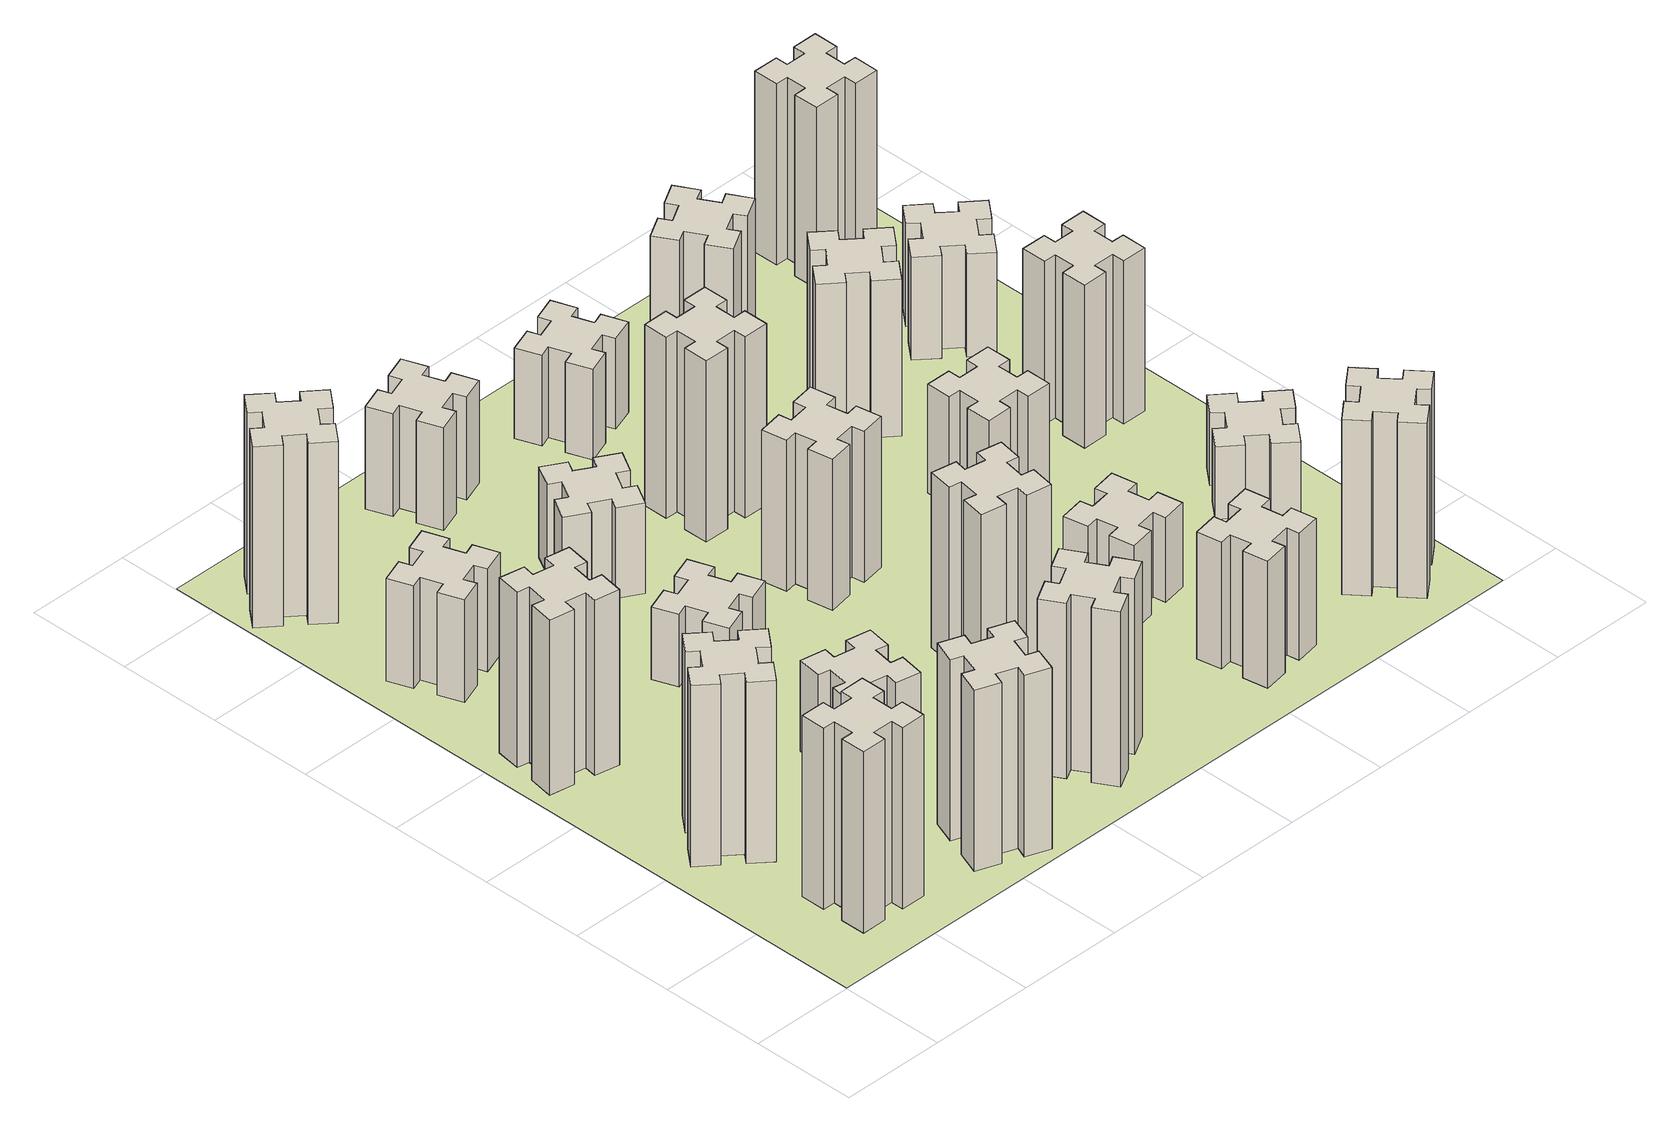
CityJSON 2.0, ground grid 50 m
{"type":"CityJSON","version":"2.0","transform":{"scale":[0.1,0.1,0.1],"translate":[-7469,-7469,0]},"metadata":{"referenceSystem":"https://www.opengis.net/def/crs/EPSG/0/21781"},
"CityObjects":{
"building1":{"type":"Building","attributes":{"class":"1000","function":"1000","usage":"1000","yearOfConstruction":2016,"roofType":"1000","measuredHeight":90,"storeysAboveGround":30,"storeysBelowGround":0},"geometry":[{"type":"Solid","lod":"1","boundaries":[[[[0,1,2,3,4,5,6,7,8,9,10,11,12,13,14,15,16,17,18,19]],[[17,16,20,21]],[[16,15,22,20]],[[15,14,23,22]],[[14,13,24,23]],[[13,12,25,24]],[[12,11,26,25]],[[11,10,27,26]],[[10,9,28,27]],[[9,8,29,28]],[[8,7,30,29]],[[7,6,31,30]],[[6,5,32,31]],[[5,4,33,32]],[[4,3,34,33]],[[3,2,35,34]],[[2,1,36,35]],[[1,0,37,36]],[[0,19,38,37]],[[19,18,39,38]],[[18,17,21,39]],[[24,25,26,27,28,29,30,31,32,33,34,35,36,37,38,39,21,20,22,23]]]]}]},
"building2":{"type":"Building","attributes":{"class":"1000","function":"1000","usage":"1000","yearOfConstruction":2016,"roofType":"1000","measuredHeight":90,"storeysAboveGround":30,"storeysBelowGround":0},"geometry":[{"type":"Solid","lod":"1","boundaries":[[[[40,41,42,43,44,45,46,47,48,49,50,51,52,53,54,55,56,57,58,59]],[[57,56,60,61]],[[56,55,62,60]],[[55,54,63,62]],[[54,53,64,63]],[[53,52,65,64]],[[52,51,66,65]],[[51,50,67,66]],[[50,49,68,67]],[[49,48,69,68]],[[48,47,70,69]],[[47,46,71,70]],[[46,45,72,71]],[[45,44,73,72]],[[44,43,74,73]],[[43,42,75,74]],[[42,41,76,75]],[[41,40,77,76]],[[40,59,78,77]],[[59,58,79,78]],[[58,57,61,79]],[[64,65,66,67,68,69,70,71,72,73,74,75,76,77,78,79,61,60,62,63]]]]}]},
"building3":{"type":"Building","attributes":{"class":"1000","function":"1000","usage":"1000","yearOfConstruction":2016,"roofType":"1000","measuredHeight":87,"storeysAboveGround":30,"storeysBelowGround":0},"geometry":[{"type":"Solid","lod":"1","boundaries":[[[[80,81,82,83,84,85,86,87,88,89,90,91,92,93,94,95,96,97,98,99]],[[97,96,100,101]],[[96,95,102,100]],[[95,94,103,102]],[[94,93,104,103]],[[93,92,105,104]],[[92,91,106,105]],[[91,90,107,106]],[[90,89,108,107]],[[89,88,109,108]],[[88,87,110,109]],[[87,86,111,110]],[[86,85,112,111]],[[85,84,113,112]],[[84,83,114,113]],[[83,82,115,114]],[[82,81,116,115]],[[81,80,117,116]],[[80,99,118,117]],[[99,98,119,118]],[[98,97,101,119]],[[104,105,106,107,108,109,110,111,112,113,114,115,116,117,118,119,101,100,102,103]]]]}]},
"building4":{"type":"Building","attributes":{"class":"1000","function":"1000","usage":"1000","yearOfConstruction":2016,"roofType":"1000","measuredHeight":51,"storeysAboveGround":30,"storeysBelowGround":0},"geometry":[{"type":"Solid","lod":"1","boundaries":[[[[120,121,122,123,124,125,126,127,128,129,130,131,132,133,134,135,136,137,138,139]],[[137,136,140,141]],[[136,135,142,140]],[[135,134,143,142]],[[134,133,144,143]],[[133,132,145,144]],[[132,131,146,145]],[[131,130,147,146]],[[130,129,148,147]],[[129,128,149,148]],[[128,127,150,149]],[[127,126,151,150]],[[126,125,152,151]],[[125,124,153,152]],[[124,123,154,153]],[[123,122,155,154]],[[122,121,156,155]],[[121,120,157,156]],[[120,139,158,157]],[[139,138,159,158]],[[138,137,141,159]],[[144,145,146,147,148,149,150,151,152,153,154,155,156,157,158,159,141,140,142,143]]]]}]},
"building5":{"type":"Building","attributes":{"class":"1000","function":"1000","usage":"1000","yearOfConstruction":2016,"roofType":"1000","measuredHeight":90,"storeysAboveGround":30,"storeysBelowGround":0},"geometry":[{"type":"Solid","lod":"1","boundaries":[[[[160,161,162,163,164,165,166,167,168,169,170,171,172,173,174,175,176,177,178,179]],[[177,176,180,181]],[[176,175,182,180]],[[175,174,183,182]],[[174,173,184,183]],[[173,172,185,184]],[[172,171,186,185]],[[171,170,187,186]],[[170,169,188,187]],[[169,168,189,188]],[[168,167,190,189]],[[167,166,191,190]],[[166,165,192,191]],[[165,164,193,192]],[[164,163,194,193]],[[163,162,195,194]],[[162,161,196,195]],[[161,160,197,196]],[[160,179,198,197]],[[179,178,199,198]],[[178,177,181,199]],[[184,185,186,187,188,189,190,191,192,193,194,195,196,197,198,199,181,180,182,183]]]]}]},
"building6":{"type":"Building","attributes":{"class":"1000","function":"1000","usage":"1000","yearOfConstruction":2016,"roofType":"1000","measuredHeight":90,"storeysAboveGround":30,"storeysBelowGround":0},"geometry":[{"type":"Solid","lod":"1","boundaries":[[[[200,201,202,203,204,205,206,207,208,209,210,211,212,213,214,215,216,217,218,219]],[[217,216,220,221]],[[216,215,222,220]],[[215,214,223,222]],[[214,213,224,223]],[[213,212,225,224]],[[212,211,226,225]],[[211,210,227,226]],[[210,209,228,227]],[[209,208,229,228]],[[208,207,230,229]],[[207,206,231,230]],[[206,205,232,231]],[[205,204,233,232]],[[204,203,234,233]],[[203,202,235,234]],[[202,201,236,235]],[[201,200,237,236]],[[200,219,238,237]],[[219,218,239,238]],[[218,217,221,239]],[[224,225,226,227,228,229,230,231,232,233,234,235,236,237,238,239,221,220,222,223]]]]}]},
"building7":{"type":"Building","attributes":{"class":"1000","function":"1000","usage":"1000","yearOfConstruction":2016,"roofType":"1000","measuredHeight":45,"storeysAboveGround":30,"storeysBelowGround":0},"geometry":[{"type":"Solid","lod":"1","boundaries":[[[[240,241,242,243,244,245,246,247,248,249,250,251,252,253,254,255,256,257,258,259]],[[257,256,260,261]],[[256,255,262,260]],[[255,254,263,262]],[[254,253,264,263]],[[253,252,265,264]],[[252,251,266,265]],[[251,250,267,266]],[[250,249,268,267]],[[249,248,269,268]],[[248,247,270,269]],[[247,246,271,270]],[[246,245,272,271]],[[245,244,273,272]],[[244,243,274,273]],[[243,242,275,274]],[[242,241,276,275]],[[241,240,277,276]],[[240,259,278,277]],[[259,258,279,278]],[[258,257,261,279]],[[264,265,266,267,268,269,270,271,272,273,274,275,276,277,278,279,261,260,262,263]]]]}]},
"building8":{"type":"Building","attributes":{"class":"1000","function":"1000","usage":"1000","yearOfConstruction":2016,"roofType":"1000","measuredHeight":36,"storeysAboveGround":30,"storeysBelowGround":0},"geometry":[{"type":"Solid","lod":"1","boundaries":[[[[280,281,282,283,284,285,286,287,288,289,290,291,292,293,294,295,296,297,298,299]],[[297,296,300,301]],[[296,295,302,300]],[[295,294,303,302]],[[294,293,304,303]],[[293,292,305,304]],[[292,291,306,305]],[[291,290,307,306]],[[290,289,308,307]],[[289,288,309,308]],[[288,287,310,309]],[[287,286,311,310]],[[286,285,312,311]],[[285,284,313,312]],[[284,283,314,313]],[[283,282,315,314]],[[282,281,316,315]],[[281,280,317,316]],[[280,299,318,317]],[[299,298,319,318]],[[298,297,301,319]],[[304,305,306,307,308,309,310,311,312,313,314,315,316,317,318,319,301,300,302,303]]]]}]},
"building9":{"type":"Building","attributes":{"class":"1000","function":"1000","usage":"1000","yearOfConstruction":2016,"roofType":"1000","measuredHeight":87,"storeysAboveGround":30,"storeysBelowGround":0},"geometry":[{"type":"Solid","lod":"1","boundaries":[[[[320,321,322,323,324,325,326,327,328,329,330,331,332,333,334,335,336,337,338,339]],[[337,336,340,341]],[[336,335,342,340]],[[335,334,343,342]],[[334,333,344,343]],[[333,332,345,344]],[[332,331,346,345]],[[331,330,347,346]],[[330,329,348,347]],[[329,328,349,348]],[[328,327,350,349]],[[327,326,351,350]],[[326,325,352,351]],[[325,324,353,352]],[[324,323,354,353]],[[323,322,355,354]],[[322,321,356,355]],[[321,320,357,356]],[[320,339,358,357]],[[339,338,359,358]],[[338,337,341,359]],[[344,345,346,347,348,349,350,351,352,353,354,355,356,357,358,359,341,340,342,343]]]]}]},
"building10":{"type":"Building","attributes":{"class":"1000","function":"1000","usage":"1000","yearOfConstruction":2016,"roofType":"1000","measuredHeight":45,"storeysAboveGround":30,"storeysBelowGround":0},"geometry":[{"type":"Solid","lod":"1","boundaries":[[[[360,361,362,363,364,365,366,367,368,369,370,371,372,373,374,375,376,377,378,379]],[[377,376,380,381]],[[376,375,382,380]],[[375,374,383,382]],[[374,373,384,383]],[[373,372,385,384]],[[372,371,386,385]],[[371,370,387,386]],[[370,369,388,387]],[[369,368,389,388]],[[368,367,390,389]],[[367,366,391,390]],[[366,365,392,391]],[[365,364,393,392]],[[364,363,394,393]],[[363,362,395,394]],[[362,361,396,395]],[[361,360,397,396]],[[360,379,398,397]],[[379,378,399,398]],[[378,377,381,399]],[[384,385,386,387,388,389,390,391,392,393,394,395,396,397,398,399,381,380,382,383]]]]}]},
"building11":{"type":"Building","attributes":{"class":"1000","function":"1000","usage":"1000","yearOfConstruction":2016,"roofType":"1000","measuredHeight":51,"storeysAboveGround":30,"storeysBelowGround":0},"geometry":[{"type":"Solid","lod":"1","boundaries":[[[[400,401,402,403,404,405,406,407,408,409,410,411,412,413,414,415,416,417,418,419]],[[417,416,420,421]],[[416,415,422,420]],[[415,414,423,422]],[[414,413,424,423]],[[413,412,425,424]],[[412,411,426,425]],[[411,410,427,426]],[[410,409,428,427]],[[409,408,429,428]],[[408,407,430,429]],[[407,406,431,430]],[[406,405,432,431]],[[405,404,433,432]],[[404,403,434,433]],[[403,402,435,434]],[[402,401,436,435]],[[401,400,437,436]],[[400,419,438,437]],[[419,418,439,438]],[[418,417,421,439]],[[424,425,426,427,428,429,430,431,432,433,434,435,436,437,438,439,421,420,422,423]]]]}]},
"building12":{"type":"Building","attributes":{"class":"1000","function":"1000","usage":"1000","yearOfConstruction":2016,"roofType":"1000","measuredHeight":87,"storeysAboveGround":30,"storeysBelowGround":0},"geometry":[{"type":"Solid","lod":"1","boundaries":[[[[440,441,442,443,444,445,446,447,448,449,450,451,452,453,454,455,456,457,458,459]],[[457,456,460,461]],[[456,455,462,460]],[[455,454,463,462]],[[454,453,464,463]],[[453,452,465,464]],[[452,451,466,465]],[[451,450,467,466]],[[450,449,468,467]],[[449,448,469,468]],[[448,447,470,469]],[[447,446,471,470]],[[446,445,472,471]],[[445,444,473,472]],[[444,443,474,473]],[[443,442,475,474]],[[442,441,476,475]],[[441,440,477,476]],[[440,459,478,477]],[[459,458,479,478]],[[458,457,461,479]],[[464,465,466,467,468,469,470,471,472,473,474,475,476,477,478,479,461,460,462,463]]]]}]},
"building13":{"type":"Building","attributes":{"class":"1000","function":"1000","usage":"1000","yearOfConstruction":2016,"roofType":"1000","measuredHeight":75,"storeysAboveGround":30,"storeysBelowGround":0},"geometry":[{"type":"Solid","lod":"1","boundaries":[[[[480,481,482,483,484,485,486,487,488,489,490,491,492,493,494,495,496,497,498,499]],[[497,496,500,501]],[[496,495,502,500]],[[495,494,503,502]],[[494,493,504,503]],[[493,492,505,504]],[[492,491,506,505]],[[491,490,507,506]],[[490,489,508,507]],[[489,488,509,508]],[[488,487,510,509]],[[487,486,511,510]],[[486,485,512,511]],[[485,484,513,512]],[[484,483,514,513]],[[483,482,515,514]],[[482,481,516,515]],[[481,480,517,516]],[[480,499,518,517]],[[499,498,519,518]],[[498,497,501,519]],[[504,505,506,507,508,509,510,511,512,513,514,515,516,517,518,519,501,500,502,503]]]]}]},
"building14":{"type":"Building","attributes":{"class":"1000","function":"1000","usage":"1000","yearOfConstruction":2016,"roofType":"1000","measuredHeight":90,"storeysAboveGround":30,"storeysBelowGround":0},"geometry":[{"type":"Solid","lod":"1","boundaries":[[[[520,521,522,523,524,525,526,527,528,529,530,531,532,533,534,535,536,537,538,539]],[[537,536,540,541]],[[536,535,542,540]],[[535,534,543,542]],[[534,533,544,543]],[[533,532,545,544]],[[532,531,546,545]],[[531,530,547,546]],[[530,529,548,547]],[[529,528,549,548]],[[528,527,550,549]],[[527,526,551,550]],[[526,525,552,551]],[[525,524,553,552]],[[524,523,554,553]],[[523,522,555,554]],[[522,521,556,555]],[[521,520,557,556]],[[520,539,558,557]],[[539,538,559,558]],[[538,537,541,559]],[[544,545,546,547,548,549,550,551,552,553,554,555,556,557,558,559,541,540,542,543]]]]}]},
"building15":{"type":"Building","attributes":{"class":"1000","function":"1000","usage":"1000","yearOfConstruction":2016,"roofType":"1000","measuredHeight":63,"storeysAboveGround":30,"storeysBelowGround":0},"geometry":[{"type":"Solid","lod":"1","boundaries":[[[[560,561,562,563,564,565,566,567,568,569,570,571,572,573,574,575,576,577,578,579]],[[577,576,580,581]],[[576,575,582,580]],[[575,574,583,582]],[[574,573,584,583]],[[573,572,585,584]],[[572,571,586,585]],[[571,570,587,586]],[[570,569,588,587]],[[569,568,589,588]],[[568,567,590,589]],[[567,566,591,590]],[[566,565,592,591]],[[565,564,593,592]],[[564,563,594,593]],[[563,562,595,594]],[[562,561,596,595]],[[561,560,597,596]],[[560,579,598,597]],[[579,578,599,598]],[[578,577,581,599]],[[584,585,586,587,588,589,590,591,592,593,594,595,596,597,598,599,581,580,582,583]]]]}]},
"building16":{"type":"Building","attributes":{"class":"1000","function":"1000","usage":"1000","yearOfConstruction":2016,"roofType":"1000","measuredHeight":45,"storeysAboveGround":30,"storeysBelowGround":0},"geometry":[{"type":"Solid","lod":"1","boundaries":[[[[600,601,602,603,604,605,606,607,608,609,610,611,612,613,614,615,616,617,618,619]],[[617,616,620,621]],[[616,615,622,620]],[[615,614,623,622]],[[614,613,624,623]],[[613,612,625,624]],[[612,611,626,625]],[[611,610,627,626]],[[610,609,628,627]],[[609,608,629,628]],[[608,607,630,629]],[[607,606,631,630]],[[606,605,632,631]],[[605,604,633,632]],[[604,603,634,633]],[[603,602,635,634]],[[602,601,636,635]],[[601,600,637,636]],[[600,619,638,637]],[[619,618,639,638]],[[618,617,621,639]],[[624,625,626,627,628,629,630,631,632,633,634,635,636,637,638,639,621,620,622,623]]]]}]},
"building17":{"type":"Building","attributes":{"class":"1000","function":"1000","usage":"1000","yearOfConstruction":2016,"roofType":"1000","measuredHeight":42,"storeysAboveGround":30,"storeysBelowGround":0},"geometry":[{"type":"Solid","lod":"1","boundaries":[[[[640,641,642,643,644,645,646,647,648,649,650,651,652,653,654,655,656,657,658,659]],[[657,656,660,661]],[[656,655,662,660]],[[655,654,663,662]],[[654,653,664,663]],[[653,652,665,664]],[[652,651,666,665]],[[651,650,667,666]],[[650,649,668,667]],[[649,648,669,668]],[[648,647,670,669]],[[647,646,671,670]],[[646,645,672,671]],[[645,644,673,672]],[[644,643,674,673]],[[643,642,675,674]],[[642,641,676,675]],[[641,640,677,676]],[[640,659,678,677]],[[659,658,679,678]],[[658,657,661,679]],[[664,665,666,667,668,669,670,671,672,673,674,675,676,677,678,679,661,660,662,663]]]]}]},
"building18":{"type":"Building","attributes":{"class":"1000","function":"1000","usage":"1000","yearOfConstruction":2016,"roofType":"1000","measuredHeight":54,"storeysAboveGround":30,"storeysBelowGround":0},"geometry":[{"type":"Solid","lod":"1","boundaries":[[[[680,681,682,683,684,685,686,687,688,689,690,691,692,693,694,695,696,697,698,699]],[[697,696,700,701]],[[696,695,702,700]],[[695,694,703,702]],[[694,693,704,703]],[[693,692,705,704]],[[692,691,706,705]],[[691,690,707,706]],[[690,689,708,707]],[[689,688,709,708]],[[688,687,710,709]],[[687,686,711,710]],[[686,685,712,711]],[[685,684,713,712]],[[684,683,714,713]],[[683,682,715,714]],[[682,681,716,715]],[[681,680,717,716]],[[680,699,718,717]],[[699,698,719,718]],[[698,697,701,719]],[[704,705,706,707,708,709,710,711,712,713,714,715,716,717,718,719,701,700,702,703]]]]}]},
"building19":{"type":"Building","attributes":{"class":"1000","function":"1000","usage":"1000","yearOfConstruction":2016,"roofType":"1000","measuredHeight":78,"storeysAboveGround":30,"storeysBelowGround":0},"geometry":[{"type":"Solid","lod":"1","boundaries":[[[[720,721,722,723,724,725,726,727,728,729,730,731,732,733,734,735,736,737,738,739]],[[737,736,740,741]],[[736,735,742,740]],[[735,734,743,742]],[[734,733,744,743]],[[733,732,745,744]],[[732,731,746,745]],[[731,730,747,746]],[[730,729,748,747]],[[729,728,749,748]],[[728,727,750,749]],[[727,726,751,750]],[[726,725,752,751]],[[725,724,753,752]],[[724,723,754,753]],[[723,722,755,754]],[[722,721,756,755]],[[721,720,757,756]],[[720,739,758,757]],[[739,738,759,758]],[[738,737,741,759]],[[744,745,746,747,748,749,750,751,752,753,754,755,756,757,758,759,741,740,742,743]]]]}]},
"building20":{"type":"Building","attributes":{"class":"1000","function":"1000","usage":"1000","yearOfConstruction":2016,"roofType":"1000","measuredHeight":87,"storeysAboveGround":30,"storeysBelowGround":0},"geometry":[{"type":"Solid","lod":"1","boundaries":[[[[760,761,762,763,764,765,766,767,768,769,770,771,772,773,774,775,776,777,778,779]],[[777,776,780,781]],[[776,775,782,780]],[[775,774,783,782]],[[774,773,784,783]],[[773,772,785,784]],[[772,771,786,785]],[[771,770,787,786]],[[770,769,788,787]],[[769,768,789,788]],[[768,767,790,789]],[[767,766,791,790]],[[766,765,792,791]],[[765,764,793,792]],[[764,763,794,793]],[[763,762,795,794]],[[762,761,796,795]],[[761,760,797,796]],[[760,779,798,797]],[[779,778,799,798]],[[778,777,781,799]],[[784,785,786,787,788,789,790,791,792,793,794,795,796,797,798,799,781,780,782,783]]]]}]},
"building21":{"type":"Building","attributes":{"class":"1000","function":"1000","usage":"1000","yearOfConstruction":2016,"roofType":"1000","measuredHeight":63,"storeysAboveGround":30,"storeysBelowGround":0},"geometry":[{"type":"Solid","lod":"1","boundaries":[[[[800,801,802,803,804,805,806,807,808,809,810,811,812,813,814,815,816,817,818,819]],[[817,816,820,821]],[[816,815,822,820]],[[815,814,823,822]],[[814,813,824,823]],[[813,812,825,824]],[[812,811,826,825]],[[811,810,827,826]],[[810,809,828,827]],[[809,808,829,828]],[[808,807,830,829]],[[807,806,831,830]],[[806,805,832,831]],[[805,804,833,832]],[[804,803,834,833]],[[803,802,835,834]],[[802,801,836,835]],[[801,800,837,836]],[[800,819,838,837]],[[819,818,839,838]],[[818,817,821,839]],[[824,825,826,827,828,829,830,831,832,833,834,835,836,837,838,839,821,820,822,823]]]]}]},
"building22":{"type":"Building","attributes":{"class":"1000","function":"1000","usage":"1000","yearOfConstruction":2016,"roofType":"1000","measuredHeight":36,"storeysAboveGround":30,"storeysBelowGround":0},"geometry":[{"type":"Solid","lod":"1","boundaries":[[[[840,841,842,843,844,845,846,847,848,849,850,851,852,853,854,855,856,857,858,859]],[[857,856,860,861]],[[856,855,862,860]],[[855,854,863,862]],[[854,853,864,863]],[[853,852,865,864]],[[852,851,866,865]],[[851,850,867,866]],[[850,849,868,867]],[[849,848,869,868]],[[848,847,870,869]],[[847,846,871,870]],[[846,845,872,871]],[[845,844,873,872]],[[844,843,874,873]],[[843,842,875,874]],[[842,841,876,875]],[[841,840,877,876]],[[840,859,878,877]],[[859,858,879,878]],[[858,857,861,879]],[[864,865,866,867,868,869,870,871,872,873,874,875,876,877,878,879,861,860,862,863]]]]}]},
"building23":{"type":"Building","attributes":{"class":"1000","function":"1000","usage":"1000","yearOfConstruction":2016,"roofType":"1000","measuredHeight":81,"storeysAboveGround":30,"storeysBelowGround":0},"geometry":[{"type":"Solid","lod":"1","boundaries":[[[[880,881,882,883,884,885,886,887,888,889,890,891,892,893,894,895,896,897,898,899]],[[897,896,900,901]],[[896,895,902,900]],[[895,894,903,902]],[[894,893,904,903]],[[893,892,905,904]],[[892,891,906,905]],[[891,890,907,906]],[[890,889,908,907]],[[889,888,909,908]],[[888,887,910,909]],[[887,886,911,910]],[[886,885,912,911]],[[885,884,913,912]],[[884,883,914,913]],[[883,882,915,914]],[[882,881,916,915]],[[881,880,917,916]],[[880,899,918,917]],[[899,898,919,918]],[[898,897,901,919]],[[904,905,906,907,908,909,910,911,912,913,914,915,916,917,918,919,901,900,902,903]]]]}]},
"building24":{"type":"Building","attributes":{"class":"1000","function":"1000","usage":"1000","yearOfConstruction":2016,"roofType":"1000","measuredHeight":51,"storeysAboveGround":30,"storeysBelowGround":0},"geometry":[{"type":"Solid","lod":"1","boundaries":[[[[920,921,922,923,924,925,926,927,928,929,930,931,932,933,934,935,936,937,938,939]],[[937,936,940,941]],[[936,935,942,940]],[[935,934,943,942]],[[934,933,944,943]],[[933,932,945,944]],[[932,931,946,945]],[[931,930,947,946]],[[930,929,948,947]],[[929,928,949,948]],[[928,927,950,949]],[[927,926,951,950]],[[926,925,952,951]],[[925,924,953,952]],[[924,923,954,953]],[[923,922,955,954]],[[922,921,956,955]],[[921,920,957,956]],[[920,939,958,957]],[[939,938,959,958]],[[938,937,941,959]],[[944,945,946,947,948,949,950,951,952,953,954,955,956,957,958,959,941,940,942,943]]]]}]},
"building25":{"type":"Building","attributes":{"class":"1000","function":"1000","usage":"1000","yearOfConstruction":2016,"roofType":"1000","measuredHeight":90,"storeysAboveGround":30,"storeysBelowGround":0},"geometry":[{"type":"Solid","lod":"1","boundaries":[[[[960,961,962,963,964,965,966,967,968,969,970,971,972,973,974,975,976,977,978,979]],[[977,976,980,981]],[[976,975,982,980]],[[975,974,983,982]],[[974,973,984,983]],[[973,972,985,984]],[[972,971,986,985]],[[971,970,987,986]],[[970,969,988,987]],[[969,968,989,988]],[[968,967,990,989]],[[967,966,991,990]],[[966,965,992,991]],[[965,964,993,992]],[[964,963,994,993]],[[963,962,995,994]],[[962,961,996,995]],[[961,960,997,996]],[[960,979,998,997]],[[979,978,999,998]],[[978,977,981,999]],[[984,985,986,987,988,989,990,991,992,993,994,995,996,997,998,999,981,980,982,983]]]]}]},
"landuse1":{"type":"LandUse","attributes":{"name":"plot1","function":"1010"},"geometry":[{"type":"MultiSurface","lod":"1","boundaries":[[[1000,1001,1002,1003]]]}]}
},
"vertices":[
[365,425,0],[365,325,0],[305,325,0],[305,205,0],[425,205,0],[425,265,0],[525,265,0],[525,205,0],[645,205,0],[645,325,0],[585,325,0],[585,425,0],[645,425,0],[645,545,0],[525,545,0],[525,485,0],[425,485,0],[425,545,0],[305,545,0],[305,425,0],[425,485,900],[425,545,900],[525,485,900],[525,545,900],[645,545,900],[645,425,900],[585,425,900],[585,325,900],[645,325,900],[645,205,900],[525,205,900],[525,265,900],[425,265,900],[425,205,900],[305,205,900],[305,325,900],[365,325,900],[365,425,900],[305,425,900],[305,545,900],
[484,1067,0],[408,1132,0],[446,1178,0],[354,1255,0],[277,1163,0],[323,1124,0],[259,1048,0],[213,1086,0],[136,994,0],[228,917,0],[266,963,0],[343,899,0],[304,853,0],[396,776,0],[473,868,0],[427,906,0],[492,983,0],[538,944,0],[615,1036,0],[523,1113,0],[492,983,900],[538,944,900],[427,906,900],[473,868,900],[396,776,900],[304,853,900],[343,899,900],[266,963,900],[228,917,900],[136,994,900],[213,1086,900],[259,1048,900],[323,1124,900],[277,1163,900],[354,1255,900],[446,1178,900],[408,1132,900],[484,1067,900],[523,1113,900],[615,1036,900],
[176,1924,0],[158,1825,0],[99,1836,0],[78,1717,0],[197,1697,0],[207,1756,0],[305,1738,0],[295,1679,0],[413,1658,0],[434,1777,0],[375,1787,0],[392,1885,0],[451,1875,0],[472,1993,0],[354,2014,0],[344,1955,0],[245,1972,0],[256,2031,0],[137,2052,0],[117,1934,0],[245,1972,870],[256,2031,870],[344,1955,870],[354,2014,870],[472,1993,870],[451,1875,870],[392,1885,870],[375,1787,870],[434,1777,870],[413,1658,870],[295,1679,870],[305,1738,870],[207,1756,870],[197,1697,870],[78,1717,870],[99,1836,870],[158,1825,870],[176,1924,870],[117,1934,870],[137,2052,870],
[385,2716,0],[291,2682,0],[270,2738,0],[157,2697,0],[199,2584,0],[255,2605,0],[289,2511,0],[233,2490,0],[274,2377,0],[387,2419,0],[366,2475,0],[460,2509,0],[480,2453,0],[593,2494,0],[552,2607,0],[496,2586,0],[462,2680,0],[518,2700,0],[477,2813,0],[364,2772,0],[462,2680,510],[518,2700,510],[496,2586,510],[552,2607,510],[593,2494,510],[480,2453,510],[460,2509,510],[366,2475,510],[387,2419,510],[274,2377,510],[233,2490,510],[289,2511,510],[255,2605,510],[199,2584,510],[157,2697,510],[270,2738,510],[291,2682,510],[385,2716,510],[364,2772,510],[477,2813,510],
[1029,360,0],[995,266,0],[939,287,0],[897,174,0],[1010,133,0],[1031,189,0],[1125,155,0],[1104,99,0],[1217,57,0],[1258,170,0],[1202,191,0],[1236,285,0],[1292,264,0],[1333,377,0],[1220,418,0],[1200,362,0],[1106,396,0],[1127,452,0],[1014,493,0],[973,380,0],[1106,396,900],[1127,452,900],[1200,362,900],[1220,418,900],[1333,377,900],[1292,264,900],[1236,285,900],[1202,191,900],[1258,170,900],[1217,57,900],[1104,99,900],[1125,155,900],[1031,189,900],[1010,133,900],[897,174,900],[939,287,900],[995,266,900],[1029,360,900],[973,380,900],[1014,493,900],
[384,3387,0],[308,3452,0],[346,3498,0],[254,3575,0],[177,3483,0],[223,3444,0],[159,3368,0],[113,3406,0],[36,3314,0],[128,3237,0],[166,3283,0],[243,3219,0],[204,3173,0],[296,3096,0],[373,3188,0],[327,3226,0],[392,3303,0],[438,3264,0],[515,3356,0],[423,3433,0],[392,3303,900],[438,3264,900],[327,3226,900],[373,3188,900],[296,3096,900],[204,3173,900],[243,3219,900],[166,3283,900],[128,3237,900],[36,3314,900],[113,3406,900],[159,3368,900],[223,3444,900],[177,3483,900],[254,3575,900],[346,3498,900],[308,3452,900],[384,3387,900],[423,3433,900],[515,3356,900],
[1047,916,0],[1145,898,0],[1135,839,0],[1253,818,0],[1274,937,0],[1215,947,0],[1232,1045,0],[1291,1035,0],[1312,1153,0],[1194,1174,0],[1184,1115,0],[1085,1132,0],[1096,1191,0],[977,1212,0],[957,1094,0],[1016,1084,0],[998,985,0],[939,996,0],[918,877,0],[1037,857,0],[998,985,450],[939,996,450],[1016,1084,450],[957,1094,450],[977,1212,450],[1096,1191,450],[1085,1132,450],[1184,1115,450],[1194,1174,450],[1312,1153,450],[1291,1035,450],[1232,1045,450],[1215,947,450],[1274,937,450],[1253,818,450],[1135,839,450],[1145,898,450],[1047,916,450],[1037,857,450],[918,877,450],
[1236,1846,0],[1202,1940,0],[1258,1960,0],[1217,2073,0],[1104,2032,0],[1125,1976,0],[1031,1942,0],[1010,1998,0],[897,1957,0],[939,1844,0],[995,1865,0],[1029,1771,0],[973,1750,0],[1014,1637,0],[1127,1679,0],[1106,1735,0],[1200,1769,0],[1220,1713,0],[1333,1754,0],[1292,1867,0],[1200,1769,360],[1220,1713,360],[1106,1735,360],[1127,1679,360],[1014,1637,360],[973,1750,360],[1029,1771,360],[995,1865,360],[939,1844,360],[897,1957,360],[1010,1998,360],[1031,1942,360],[1125,1976,360],[1104,2032,360],[1217,2073,360],[1258,1960,360],[1202,1940,360],[1236,1846,360],[1292,1867,360],[1333,1754,360],
[1744,496,0],[1657,446,0],[1627,498,0],[1523,438,0],[1583,334,0],[1635,364,0],[1685,277,0],[1633,247,0],[1693,143,0],[1797,203,0],[1767,255,0],[1854,305,0],[1884,253,0],[1988,313,0],[1928,417,0],[1876,387,0],[1826,474,0],[1878,504,0],[1818,608,0],[1714,548,0],[1826,474,870],[1878,504,870],[1876,387,870],[1928,417,870],[1988,313,870],[1884,253,870],[1854,305,870],[1767,255,870],[1797,203,870],[1693,143,870],[1633,247,870],[1685,277,870],[1635,364,870],[1583,334,870],[1523,438,870],[1627,498,870],[1657,446,870],[1744,496,870],[1714,548,870],[1818,608,870],
[1117,2525,0],[1204,2475,0],[1174,2423,0],[1278,2363,0],[1338,2467,0],[1286,2497,0],[1336,2584,0],[1388,2554,0],[1448,2658,0],[1344,2718,0],[1314,2666,0],[1227,2716,0],[1257,2768,0],[1153,2828,0],[1093,2724,0],[1145,2694,0],[1095,2607,0],[1043,2637,0],[983,2533,0],[1087,2473,0],[1095,2607,450],[1043,2637,450],[1145,2694,450],[1093,2724,450],[1153,2828,450],[1257,2768,450],[1227,2716,450],[1314,2666,450],[1344,2718,450],[1448,2658,450],[1388,2554,450],[1336,2584,450],[1286,2497,450],[1338,2467,450],[1278,2363,450],[1174,2423,450],[1204,2475,450],[1117,2525,450],[1087,2473,450],[983,2533,450],
[1125,3556,0],[1031,3522,0],[1010,3578,0],[897,3537,0],[939,3424,0],[995,3445,0],[1029,3351,0],[973,3330,0],[1014,3217,0],[1127,3259,0],[1106,3315,0],[1200,3349,0],[1220,3293,0],[1333,3334,0],[1292,3447,0],[1236,3426,0],[1202,3520,0],[1258,3540,0],[1217,3653,0],[1104,3612,0],[1202,3520,510],[1258,3540,510],[1236,3426,510],[1292,3447,510],[1333,3334,510],[1220,3293,510],[1200,3349,510],[1106,3315,510],[1127,3259,510],[1014,3217,510],[973,3330,510],[1029,3351,510],[995,3445,510],[939,3424,510],[897,3537,510],[1010,3578,510],[1031,3522,510],[1125,3556,510],[1104,3612,510],[1217,3653,510],
[2055,1047,0],[2072,1145,0],[2131,1135,0],[2152,1253,0],[2034,1274,0],[2024,1215,0],[1925,1232,0],[1936,1291,0],[1817,1312,0],[1797,1194,0],[1856,1184,0],[1838,1085,0],[1779,1096,0],[1758,977,0],[1877,957,0],[1887,1016,0],[1985,998,0],[1975,939,0],[2093,918,0],[2114,1037,0],[1985,998,870],[1975,939,870],[1887,1016,870],[1877,957,870],[1758,977,870],[1779,1096,870],[1838,1085,870],[1856,1184,870],[1797,1194,870],[1817,1312,870],[1936,1291,870],[1925,1232,870],[2024,1215,870],[2034,1274,870],[2152,1253,870],[2131,1135,870],[2072,1145,870],[2055,1047,870],[2114,1037,870],[2093,918,870],
[1972,1925,0],[1955,2024,0],[2014,2034,0],[1993,2152,0],[1875,2131,0],[1885,2072,0],[1787,2055,0],[1777,2114,0],[1658,2093,0],[1679,1975,0],[1738,1985,0],[1756,1887,0],[1697,1877,0],[1717,1758,0],[1836,1779,0],[1825,1838,0],[1924,1856,0],[1934,1797,0],[2052,1817,0],[2031,1936,0],[1924,1856,750],[1934,1797,750],[1825,1838,750],[1836,1779,750],[1717,1758,750],[1697,1877,750],[1756,1887,750],[1738,1985,750],[1679,1975,750],[1658,2093,750],[1777,2114,750],[1787,2055,750],[1885,2072,750],[1875,2131,750],[1993,2152,750],[2014,2034,750],[1955,2024,750],[1972,1925,750],[2031,1936,750],[2052,1817,750],
[1905,2705,0],[1805,2705,0],[1805,2765,0],[1685,2765,0],[1685,2645,0],[1745,2645,0],[1745,2545,0],[1685,2545,0],[1685,2425,0],[1805,2425,0],[1805,2485,0],[1905,2485,0],[1905,2425,0],[2025,2425,0],[2025,2545,0],[1965,2545,0],[1965,2645,0],[2025,2645,0],[2025,2765,0],[1905,2765,0],[1965,2645,900],[2025,2645,900],[1965,2545,900],[2025,2545,900],[2025,2425,900],[1905,2425,900],[1905,2485,900],[1805,2485,900],[1805,2425,900],[1685,2425,900],[1685,2545,900],[1745,2545,900],[1745,2645,900],[1685,2645,900],[1685,2765,900],[1805,2765,900],[1805,2705,900],[1905,2705,900],[1905,2765,900],[2025,2765,900],
[2665,258,0],[2764,276,0],[2774,217,0],[2892,237,0],[2871,356,0],[2812,345,0],[2795,444,0],[2854,454,0],[2833,572,0],[2715,551,0],[2725,492,0],[2627,475,0],[2617,534,0],[2498,513,0],[2519,395,0],[2578,405,0],[2596,307,0],[2537,297,0],[2557,178,0],[2676,199,0],[2596,307,630],[2537,297,630],[2578,405,630],[2519,395,630],[2498,513,630],[2617,534,630],[2627,475,630],[2725,492,630],[2715,551,630],[2833,572,630],[2854,454,630],[2795,444,630],[2812,345,630],[2871,356,630],[2892,237,630],[2774,217,630],[2764,276,630],[2665,258,630],[2676,199,630],[2557,178,630],
[1865,3456,0],[1771,3422,0],[1750,3478,0],[1637,3437,0],[1679,3324,0],[1735,3345,0],[1769,3251,0],[1713,3230,0],[1754,3117,0],[1867,3159,0],[1846,3215,0],[1940,3249,0],[1960,3193,0],[2073,3234,0],[2032,3347,0],[1976,3326,0],[1942,3420,0],[1998,3440,0],[1957,3553,0],[1844,3512,0],[1942,3420,450],[1998,3440,450],[1976,3326,450],[2032,3347,450],[2073,3234,450],[1960,3193,450],[1940,3249,450],[1846,3215,450],[1867,3159,450],[1754,3117,450],[1713,3230,450],[1769,3251,450],[1735,3345,450],[1679,3324,450],[1637,3437,450],[1750,3478,450],[1771,3422,450],[1865,3456,450],[1844,3512,450],[1957,3553,450],
[2625,1132,0],[2527,1115,0],[2517,1174,0],[2398,1153,0],[2419,1035,0],[2478,1045,0],[2496,947,0],[2437,937,0],[2457,818,0],[2576,839,0],[2565,898,0],[2664,916,0],[2674,857,0],[2792,877,0],[2771,996,0],[2712,985,0],[2695,1084,0],[2754,1094,0],[2733,1212,0],[2615,1191,0],[2695,1084,420],[2754,1094,420],[2712,985,420],[2771,996,420],[2792,877,420],[2674,857,420],[2664,916,420],[2565,898,420],[2576,839,420],[2457,818,420],[2437,937,420],[2496,947,420],[2478,1045,420],[2419,1035,420],[2398,1153,420],[2517,1174,420],[2527,1115,420],[2625,1132,420],[2615,1191,420],[2733,1212,420],
[2805,1805,0],[2805,1905,0],[2865,1905,0],[2865,2025,0],[2745,2025,0],[2745,1965,0],[2645,1965,0],[2645,2025,0],[2525,2025,0],[2525,1905,0],[2585,1905,0],[2585,1805,0],[2525,1805,0],[2525,1685,0],[2645,1685,0],[2645,1745,0],[2745,1745,0],[2745,1685,0],[2865,1685,0],[2865,1805,0],[2745,1745,540],[2745,1685,540],[2645,1745,540],[2645,1685,540],[2525,1685,540],[2525,1805,540],[2585,1805,540],[2585,1905,540],[2525,1905,540],[2525,2025,540],[2645,2025,540],[2645,1965,540],[2745,1965,540],[2745,2025,540],[2865,2025,540],[2865,1905,540],[2805,1905,540],[2805,1805,540],[2865,1805,540],[2865,1685,540],
[2804,2647,0],[2728,2712,0],[2766,2758,0],[2674,2835,0],[2597,2743,0],[2643,2704,0],[2579,2628,0],[2533,2666,0],[2456,2574,0],[2548,2497,0],[2586,2543,0],[2663,2479,0],[2624,2433,0],[2716,2356,0],[2793,2448,0],[2747,2486,0],[2812,2563,0],[2858,2524,0],[2935,2616,0],[2843,2693,0],[2812,2563,780],[2858,2524,780],[2747,2486,780],[2793,2448,780],[2716,2356,780],[2624,2433,780],[2663,2479,780],[2586,2543,780],[2548,2497,780],[2456,2574,780],[2533,2666,780],[2579,2628,780],[2643,2704,780],[2597,2743,780],[2674,2835,780],[2766,2758,780],[2728,2712,780],[2804,2647,780],[2843,2693,780],[2935,2616,780],
[3468,259,0],[3544,323,0],[3583,277,0],[3675,354,0],[3598,446,0],[3552,408,0],[3487,484,0],[3533,523,0],[3456,615,0],[3364,538,0],[3403,492,0],[3326,427,0],[3288,473,0],[3196,396,0],[3273,304,0],[3319,343,0],[3383,266,0],[3337,228,0],[3414,136,0],[3506,213,0],[3383,266,870],[3337,228,870],[3319,343,870],[3273,304,870],[3196,396,870],[3288,473,870],[3326,427,870],[3403,492,870],[3364,538,870],[3456,615,870],[3533,523,870],[3487,484,870],[3552,408,870],[3598,446,870],[3675,354,870],[3583,277,870],[3544,323,870],[3468,259,870],[3506,213,870],[3414,136,870],
[2716,3347,0],[2666,3434,0],[2718,3464,0],[2658,3568,0],[2554,3508,0],[2584,3456,0],[2497,3406,0],[2467,3458,0],[2363,3398,0],[2423,3294,0],[2475,3324,0],[2525,3237,0],[2473,3207,0],[2533,3103,0],[2637,3163,0],[2607,3215,0],[2694,3265,0],[2724,3213,0],[2828,3273,0],[2768,3377,0],[2694,3265,630],[2724,3213,630],[2607,3215,630],[2637,3163,630],[2533,3103,630],[2473,3207,630],[2525,3237,630],[2475,3324,630],[2423,3294,630],[2363,3398,630],[2467,3458,630],[2497,3406,630],[2584,3456,630],[2554,3508,630],[2658,3568,630],[2718,3464,630],[2666,3434,630],[2716,3347,630],[2768,3377,630],[2828,3273,630],
[3487,1006,0],[3552,1083,0],[3598,1044,0],[3675,1136,0],[3583,1213,0],[3544,1167,0],[3468,1232,0],[3506,1278,0],[3414,1355,0],[3337,1263,0],[3383,1224,0],[3319,1148,0],[3273,1186,0],[3196,1094,0],[3288,1017,0],[3326,1063,0],[3403,999,0],[3364,953,0],[3456,876,0],[3533,968,0],[3403,999,360],[3364,953,360],[3326,1063,360],[3288,1017,360],[3196,1094,360],[3273,1186,360],[3319,1148,360],[3383,1224,360],[3337,1263,360],[3414,1355,360],[3506,1278,360],[3468,1232,360],[3544,1167,360],[3583,1213,360],[3675,1136,360],[3598,1044,360],[3552,1083,360],[3487,1006,360],[3533,968,360],[3456,876,360],
[3225,2005,0],[3225,1905,0],[3165,1905,0],[3165,1785,0],[3285,1785,0],[3285,1845,0],[3385,1845,0],[3385,1785,0],[3505,1785,0],[3505,1905,0],[3445,1905,0],[3445,2005,0],[3505,2005,0],[3505,2125,0],[3385,2125,0],[3385,2065,0],[3285,2065,0],[3285,2125,0],[3165,2125,0],[3165,2005,0],[3285,2065,810],[3285,2125,810],[3385,2065,810],[3385,2125,810],[3505,2125,810],[3505,2005,810],[3445,2005,810],[3445,1905,810],[3505,1905,810],[3505,1785,810],[3385,1785,810],[3385,1845,810],[3285,1845,810],[3285,1785,810],[3165,1785,810],[3165,1905,810],[3225,1905,810],[3225,2005,810],[3165,2005,810],[3165,2125,810],
[3444,2747,0],[3368,2812,0],[3406,2858,0],[3314,2935,0],[3237,2843,0],[3283,2804,0],[3219,2728,0],[3173,2766,0],[3096,2674,0],[3188,2597,0],[3226,2643,0],[3303,2579,0],[3264,2533,0],[3356,2456,0],[3433,2548,0],[3387,2586,0],[3452,2663,0],[3498,2624,0],[3575,2716,0],[3483,2793,0],[3452,2663,510],[3498,2624,510],[3387,2586,510],[3433,2548,510],[3356,2456,510],[3264,2533,510],[3303,2579,510],[3226,2643,510],[3188,2597,510],[3096,2674,510],[3173,2766,510],[3219,2728,510],[3283,2804,510],[3237,2843,510],[3314,2935,510],[3406,2858,510],[3368,2812,510],[3444,2747,510],[3483,2793,510],[3575,2716,510],
[3285,3325,0],[3385,3325,0],[3385,3265,0],[3505,3265,0],[3505,3385,0],[3445,3385,0],[3445,3485,0],[3505,3485,0],[3505,3605,0],[3385,3605,0],[3385,3545,0],[3285,3545,0],[3285,3605,0],[3165,3605,0],[3165,3485,0],[3225,3485,0],[3225,3385,0],[3165,3385,0],[3165,3265,0],[3285,3265,0],[3225,3385,900],[3165,3385,900],[3225,3485,900],[3165,3485,900],[3165,3605,900],[3285,3605,900],[3285,3545,900],[3385,3545,900],[3385,3605,900],[3505,3605,900],[3505,3485,900],[3445,3485,900],[3445,3385,900],[3505,3385,900],[3505,3265,900],[3385,3265,900],[3385,3325,900],[3285,3325,900],[3285,3265,900],[3165,3265,900],
[5,3705,0],[3705,3705,0],[3705,5,0],[5,5,0]
]}
